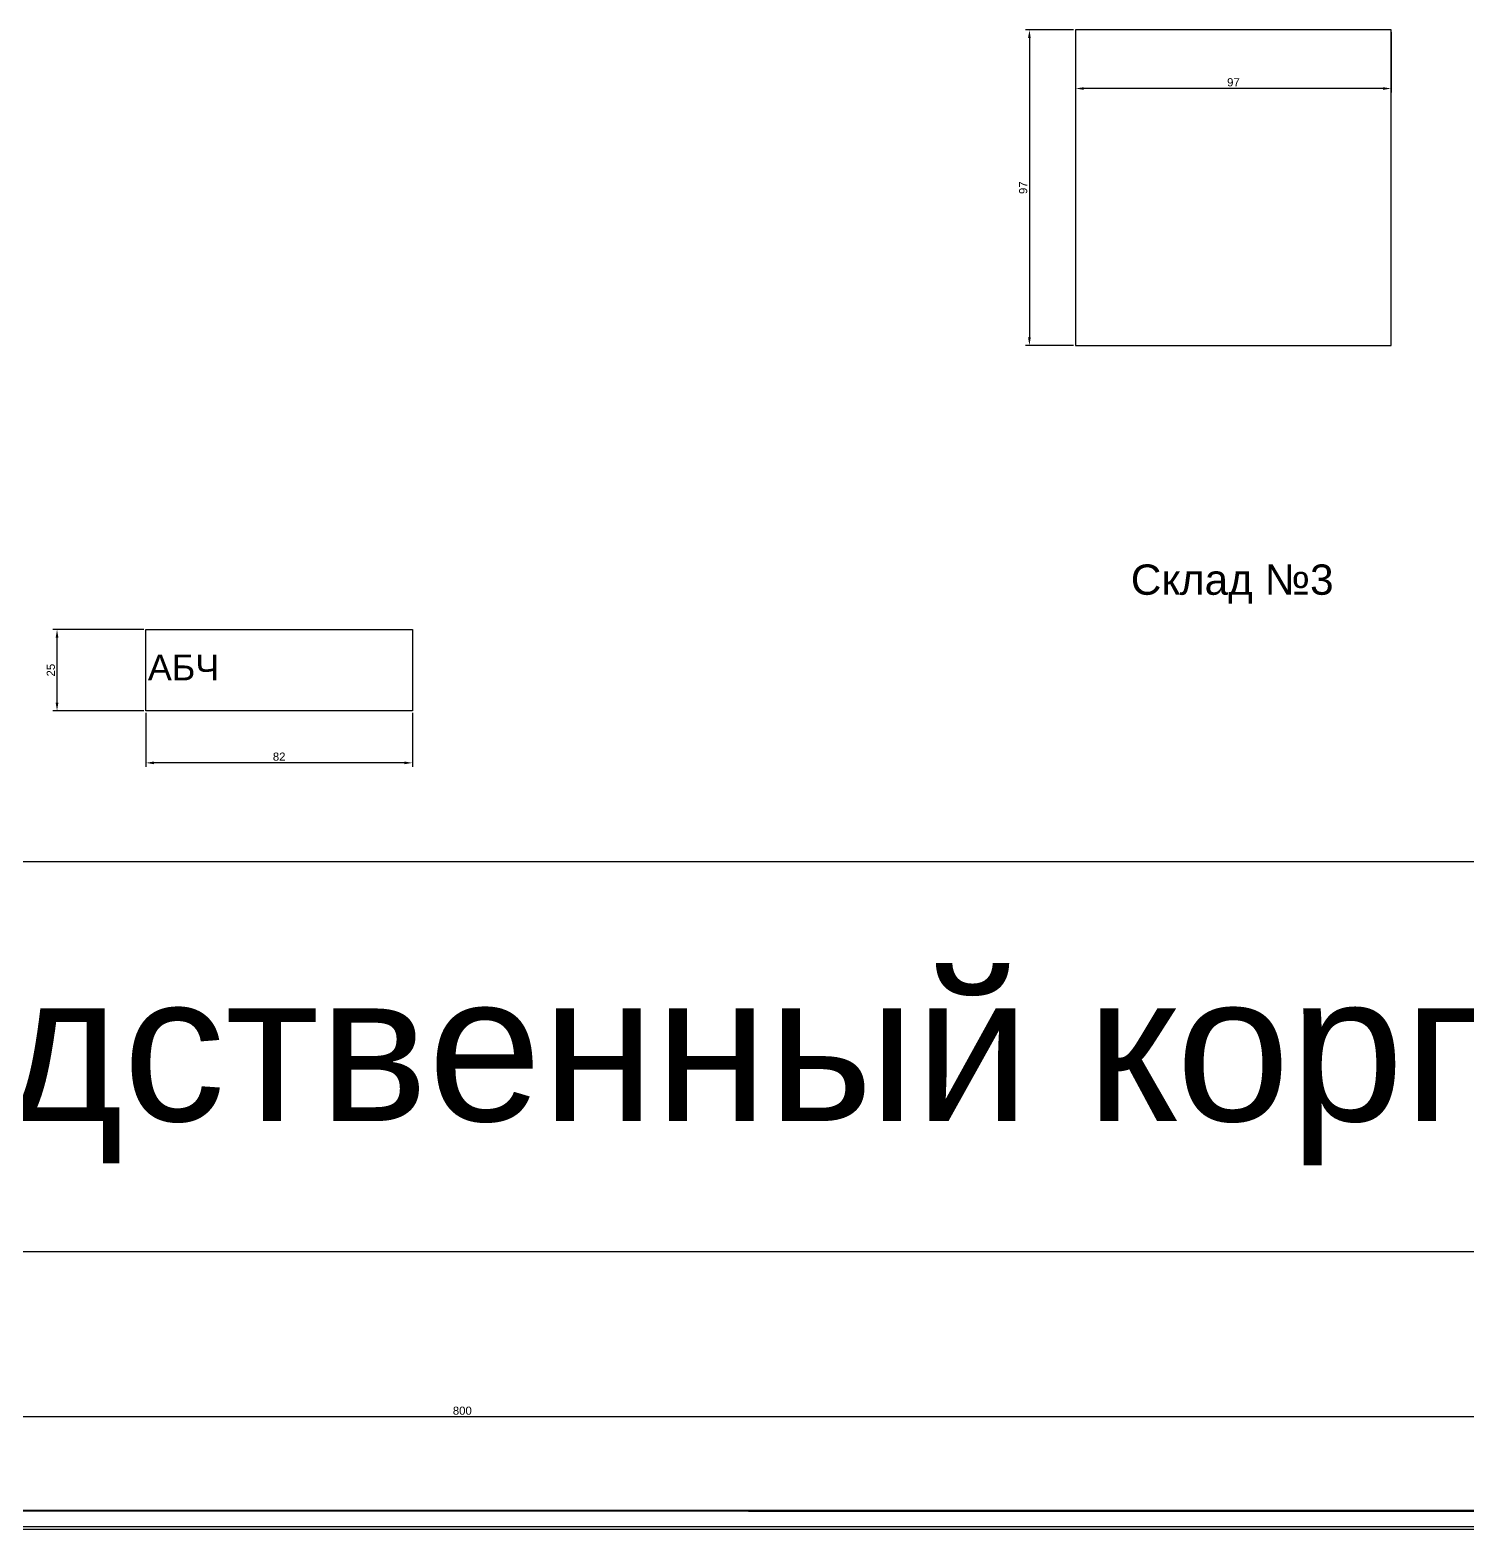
# Model space of a CAD drawing. Header units: millimetres. Extents: x -421232 to -208838, y -725150 to -360128.
# Drawn here: x -210326.7 to -209885, y -362707.2 to -362246.3 of the extents above; entities that cross this region are included whole.
import ezdxf

# ---------------------------------------------------------------- set-up
doc = ezdxf.new("R2010")
doc.units = ezdxf.units.MM
doc.styles.get("Standard").update_dxf_attribs({"font": 'arial.ttf'})
doc.dimstyles.new('ISO-25', dxfattribs={"dimtxt": 2.5, "dimasz": 2.5, "dimexe": 1.25, "dimexo": 0.625, "dimtad": 1, "dimtxsty": 'Standard', "dimcen": 2.5, "dimadec": 0, "dimazin": 0, "dimtfac": 1, "dimtmove": 0, "dimatfit": 3, "dimfxl": 1, "dimarcsym": 0})

# ---------------------------------------------------------------- blocks, each defined once
blk = doc.blocks.new('*D9')
at = {"color": 0, "lineweight": -2, "transparency": 16777216}
for p, q in [((-210593.78, -362622.53), (-210593.78, -362673.94)), ((-209793.78, -362622.53), (-209793.78, -362673.94)), ((-209796.28, -362672.69), (-210591.28, -362672.69))]:
    blk.add_line(p, q, dxfattribs=at)
at = {"color": 0, "transparency": 16777216}
for points in [[(-210591.28, -362672.27), (-210591.28, -362673.11), (-210593.78, -362672.69)], [(-209796.28, -362672.27), (-209796.28, -362673.11), (-209793.78, -362672.69)]]:
    blk.add_solid(points, dxfattribs=at)
at = {"layer": 'Defpoints', "color": 0, "transparency": 16777216}
for p in [(-210593.78, -362621.91), (-209793.78, -362621.91), (-210593.78, -362672.69)]:
    blk.add_point(p, dxfattribs=at)
at = {"color": 0, "transparency": 16777216, "insert": (-210193.78, -362670.79), "char_height": 2.5, "attachment_point": 5}
blk.add_mtext('800', dxfattribs=at)
blk = doc.blocks.new('*D14')
at = {"color": 0, "lineweight": -2, "transparency": 16777216}
for p, q in [((-210291.07, -362456.24), (-210291.07, -362472.87)), ((-210209.07, -362456.24), (-210209.07, -362472.87)), ((-210211.57, -362471.62), (-210288.57, -362471.62))]:
    blk.add_line(p, q, dxfattribs=at)
at = {"color": 0, "transparency": 16777216}
for points in [[(-210288.57, -362471.21), (-210288.57, -362472.04), (-210291.07, -362471.62)], [(-210211.57, -362471.21), (-210211.57, -362472.04), (-210209.07, -362471.62)]]:
    blk.add_solid(points, dxfattribs=at)
at = {"layer": 'Defpoints', "color": 0, "transparency": 16777216}
for p in [(-210291.07, -362455.62), (-210209.07, -362455.62), (-210291.07, -362471.62)]:
    blk.add_point(p, dxfattribs=at)
at = {"color": 0, "transparency": 16777216, "insert": (-210250.07, -362469.72), "char_height": 2.5, "attachment_point": 5}
blk.add_mtext('82', dxfattribs=at)
blk = doc.blocks.new('*D15')
at = {"color": 0, "lineweight": -2, "transparency": 16777216}
for p, q in [((-210291.7, -362430.62), (-210319.6, -362430.62)), ((-210318.35, -362453.12), (-210318.35, -362433.12)), ((-210291.7, -362455.62), (-210319.6, -362455.62))]:
    blk.add_line(p, q, dxfattribs=at)
at = {"color": 0, "transparency": 16777216}
for points in [[(-210318.77, -362433.12), (-210317.94, -362433.12), (-210318.35, -362430.62)], [(-210318.77, -362453.12), (-210317.94, -362453.12), (-210318.35, -362455.62)]]:
    blk.add_solid(points, dxfattribs=at)
at = {"layer": 'Defpoints', "color": 0, "transparency": 16777216}
for p in [(-210318.35, -362430.62), (-210291.07, -362430.62), (-210291.07, -362455.62)]:
    blk.add_point(p, dxfattribs=at)
at = {"color": 0, "transparency": 16777216, "insert": (-210320.25, -362443.12), "char_height": 2.5, "attachment_point": 5, "rotation": 90}
blk.add_mtext('25', dxfattribs=at)
blk = doc.blocks.new('*D16')
at = {"color": 0, "lineweight": -2, "transparency": 16777216}
for p, q in [((-210005.88, -362246.31), (-210020.71, -362246.31)), ((-210019.46, -362248.81), (-210019.46, -362340.81)), ((-210005.88, -362343.31), (-210020.71, -362343.31))]:
    blk.add_line(p, q, dxfattribs=at)
at = {"color": 0, "transparency": 16777216}
for points in [[(-210019.88, -362248.81), (-210019.05, -362248.81), (-210019.46, -362246.31)], [(-210019.88, -362340.81), (-210019.05, -362340.81), (-210019.46, -362343.31)]]:
    blk.add_solid(points, dxfattribs=at)
at = {"layer": 'Defpoints', "color": 0, "transparency": 16777216}
for p in [(-210005.25, -362246.31, -910.33), (-210019.46, -362343.31), (-210005.25, -362343.31, -910.33)]:
    blk.add_point(p, dxfattribs=at)
at = {"color": 0, "transparency": 16777216, "insert": (-210021.37, -362294.81), "char_height": 2.5, "attachment_point": 5, "rotation": 90}
blk.add_mtext('97', dxfattribs=at)
blk = doc.blocks.new('*D18')
at = {"color": 0, "lineweight": -2, "transparency": 16777216}
for p, q in [((-210005.25, -362246.94), (-210005.25, -362265.56)), ((-209908.25, -362246.94), (-209908.25, -362265.56)), ((-209910.75, -362264.31), (-210002.75, -362264.31))]:
    blk.add_line(p, q, dxfattribs=at)
at = {"color": 0, "transparency": 16777216}
for points in [[(-210002.75, -362263.9), (-210002.75, -362264.73), (-210005.25, -362264.31)], [(-209910.75, -362263.9), (-209910.75, -362264.73), (-209908.25, -362264.31)]]:
    blk.add_solid(points, dxfattribs=at)
at = {"layer": 'Defpoints', "color": 0, "transparency": 16777216}
for p in [(-210005.25, -362246.31, -910.33), (-209908.25, -362246.31, -910.33), (-210005.25, -362264.31)]:
    blk.add_point(p, dxfattribs=at)
at = {"color": 0, "transparency": 16777216, "insert": (-209956.75, -362262.41), "char_height": 2.5, "attachment_point": 5}
blk.add_mtext('97', dxfattribs=at)

msp = doc.modelspace()

# ---------------------------------------------------------------- hatches: boundary and pattern name
h = msp.add_hatch()
h.set_pattern_fill('ANSI35', color=256)
edge = h.paths.add_edge_path()
edge.add_line((-210848.017, -362701.356), (-208848.017, -362701.356))
edge.add_line((-210848.017, -362701.356), (-208847.217, -362702.156))
h = msp.add_hatch()
h.set_pattern_fill('ANSI35', color=256)
edge = h.paths.add_edge_path()
edge.add_line((-210848.017, -362701.356), (-208848.017, -362701.356))
edge.add_line((-210848.017, -362701.356), (-208847.217, -362702.156))

# ---------------------------------------------------------------- linework, layer by layer
for p, q in [((-210848.017, -362701.356), (-208848.017, -362701.356)), ((-210848.017, -362701.356, -1.6), (-208847.217, -362702.156)), ((-210849.617, -362706.356, -1.6), (-208849.617, -362706.356, -1.6)), ((-210849.617, -362707.156, -1.6), (-208849.617, -362707.156, -1.6))]:
    msp.add_line(p, q)
at = {"elevation": -910.334}
msp.add_lwpolyline([(-209908.25, -362246.315), (-210005.25, -362246.315), (-210005.25, -362343.315), (-209908.25, -362343.315)], close=True, dxfattribs=at)
for points in [[(-210291.075, -362430.617), (-210209.075, -362430.617), (-210209.075, -362455.617), (-210291.075, -362455.617)], [(-210593.783, -362501.91), (-209793.783, -362501.91), (-209793.783, -362621.91), (-210593.783, -362621.91)]]:
    msp.add_lwpolyline(points, close=True)

# ---------------------------------------------------------------- texts
for s, height, p in [('Склад №3', 9.318, (-209988.302, -362419.946)), ('АБЧ', 7.8854, (-210290.416, -362446.238)), ('производственный корпус ', 45.06568, (-210571.425, -362581.727))]:
    msp.add_text(s, height=height).set_placement(p)

# ---------------------------------------------------------------- dimensions: what is measured, and where the dimension line sits
for base, p1, p2, picture, middle in [((-210019.464, -362343.315, -907.415), (-210005.25, -362246.315, -1817.749), (-210005.25, -362343.315, -1817.749), '*D16', (-210021.366, -362294.815, -907.415)), ((-210318.352, -362430.617), (-210291.075, -362455.617), (-210291.075, -362430.617), '*D15', (-210320.253, -362443.117))]:
    dim = msp.add_linear_dim(base=base, p1=p1, p2=p2, angle=90, dimstyle='ISO-25')
    dim.commit()
    dim.dimension.update_dxf_attribs({"geometry": picture, "text_midpoint": middle})
for base, p1, p2, picture, middle in [((-210005.25, -362264.312, -909.012), (-209908.25, -362246.315, -1819.346), (-210005.25, -362246.315, -1819.346), '*D18', (-209956.75, -362262.411, -909.012)), ((-210291.075, -362471.622), (-210209.075, -362455.617), (-210291.075, -362455.617), '*D14', (-210250.075, -362469.721)), ((-210593.783, -362672.69), (-209793.783, -362621.91), (-210593.783, -362621.91), '*D9', (-210193.783, -362670.789))]:
    dim = msp.add_linear_dim(base=base, p1=p1, p2=p2, dimstyle='ISO-25')
    dim.commit()
    dim.dimension.update_dxf_attribs({"geometry": picture, "text_midpoint": middle})

doc.saveas('drawing.dxf')
